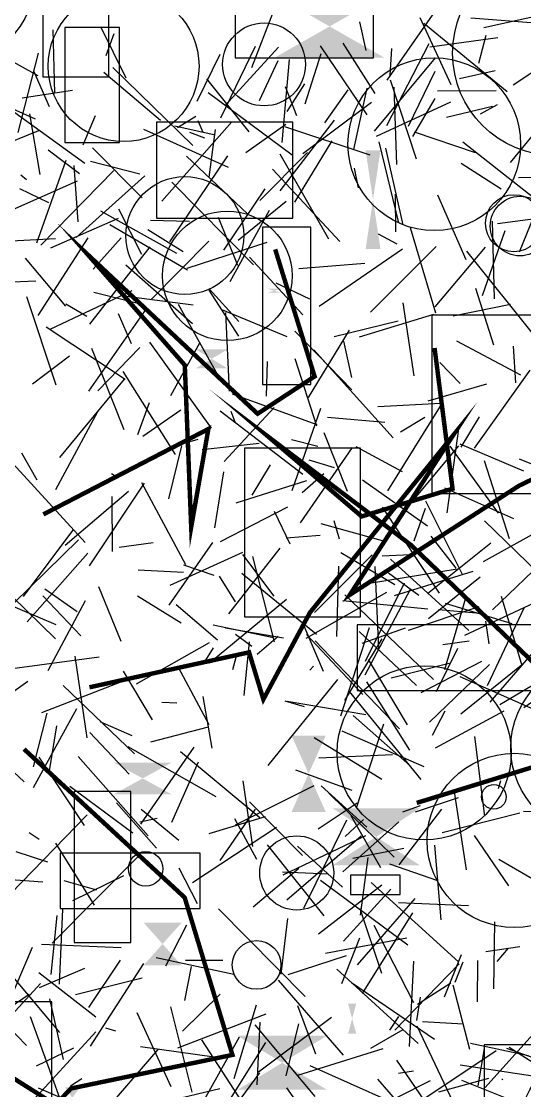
# Model space of a CAD drawing. Extents: x 39652501 to 39653363, y 39457785 to 39458687.
# Drawn here: x 39652899.2 to 39652955.8, y 39458163.8 to 39458284 of the extents above; entities that cross this region are included whole.
import ezdxf

# ---------------------------------------------------------------- set-up
doc = ezdxf.new("R2010")
doc.units = 0
doc.layers.get('0').update_dxf_attribs({"linetype": 'CONTINUOUS'})

msp = doc.modelspace()

# ---------------------------------------------------------------- linework, layer by layer
for p, q in [((39652940.3476, 39458277.4161), (39652947.1718, 39458287.2203)), ((39652927.5021, 39458285.0875), (39652925.0741, 39458278.7817)), ((39652960.1053, 39458285.2757), (39652951.228, 39458283.2908)), ((39652910.9631, 39458277.6307), (39652908.1114, 39458283.4112)), ((39652937.2288, 39458283.9644), (39652937.9314, 39458280.7269)), ((39652947.5583, 39458276.8708), (39652944.056, 39458284.4012)), ((39652953.8351, 39458276.0902), (39652944.4483, 39458283.7725)), ((39652957.5027, 39458283.7734), (39652949.753, 39458284.3628)), ((39652901.046, 39458277.8978), (39652892.9189, 39458282.3564)), ((39652902.9199, 39458275.9352), (39652902.7385, 39458283.0745)), ((39652909.5928, 39458282.6104), (39652908.6676, 39458280.1447)), ((39652952.7773, 39458282.1744), (39652945.1592, 39458281.1213)), ((39652950.6688, 39458279.324), (39652951.4833, 39458282.4596)), ((39652962.8025, 39458282.3373), (39652954.5305, 39458276.8511)), ((39652925.4705, 39458281.1925), (39652921.5795, 39458273.1151)), ((39652922.1221, 39458274.5689), (39652928.0925, 39458281.1277)), ((39652932.8144, 39458281.2649), (39652938.0354, 39458273.5017)), ((39652938.9917, 39458275.9216), (39652935.402, 39458281.5553)), ((39652945.047, 39458281.4915), (39652940.2558, 39458272.2548)), ((39652940.6696, 39458277.9249), (39652940.8781, 39458280.9536)), ((39652901.0523, 39458280.425), (39652898.7797, 39458271.5227)), ((39652918.9572, 39458275.047), (39652921.5592, 39458280.3463)), ((39652929.3159, 39458279.7166), (39652928.4726, 39458270.4151)), ((39652931.0952, 39458274.7538), (39652932.9267, 39458280.3998)), ((39652938.91, 39458271.6833), (39652945.7915, 39458279.9255)), ((39652918.4703, 39458270.0575), (39652909.4565, 39458278.8387)), ((39652925.9569, 39458275.1124), (39652928.0608, 39458279.6163)), ((39652902.337, 39458274.4217), (39652900.6075, 39458278.3524)), ((39652908.4595, 39458278.3024), (39652914.8348, 39458272.9121)), ((39652924.813, 39458271.5835), (39652920.0469, 39458277.5555)), ((39652943.6345, 39458268.5052), (39652940.7305, 39458277.3895)), ((39652942.7449, 39458272.2268), (39652945.7598, 39458278.414)), ((39652952.4981, 39458278.4569), (39652948.4921, 39458277.5559)), ((39652900.7793, 39458273.0339), (39652891.6919, 39458277.0395)), ((39652899.2668, 39458275.4196), (39652904.927, 39458276.2707)), ((39652928.8642, 39458276.7075), (39652930.1417, 39458273.4447)), ((39652929.0997, 39458273.8959), (39652931.0898, 39458276.9975)), ((39652935.9312, 39458276.3239), (39652933.2731, 39458272.5917)), ((39652936.5766, 39458269.6252), (39652938.0922, 39458276.5224)), ((39652941.4362, 39458267.9377), (39652941.1183, 39458276.6292)), ((39652945.9967, 39458276.2174), (39652952.6223, 39458276.2478)), ((39652929.6514, 39458268.9741), (39652920.1982, 39458275.9722)), ((39652938.575, 39458274.893), (39652930.8429, 39458269.1224)), ((39652939.1273, 39458271.1196), (39652947.5223, 39458274.969)), ((39652945.6896, 39458275.3435), (39652943.1863, 39458271.0551)), ((39652906.3054, 39458268.0499), (39652896.9244, 39458274.8007)), ((39652946.9993, 39458273.2482), (39652952.1758, 39458274.4659)), ((39652950.8351, 39458273.6081), (39652952.7736, 39458274.6646)), ((39652959.1955, 39458274.25), (39652954.1927, 39458268.1502)), ((39652900.0944, 39458273.6176), (39652901.2429, 39458266.8086)), ((39652906.1127, 39458270.1332), (39652907.528, 39458273.4495)), ((39652922.8656, 39458272.7081), (39652914.993, 39458263.8109)), ((39652918.7909, 39458273.322), (39652916.7311, 39458272.0404)), ((39652919.6445, 39458271.524), (39652919.0694, 39458272.8189)), ((39652934.3711, 39458272.9148), (39652928.2711, 39458264.9698)), ((39652901.1109, 39458271.7069), (39652891.6934, 39458267.874)), ((39652922.4638, 39458267.5938), (39652912.9352, 39458271.868)), ((39652920.9642, 39458271.2216), (39652916.4378, 39458272.2364)), ((39652918.0988, 39458271.5621), (39652919.7918, 39458270.933)), ((39652920.9868, 39458271.8682), (39652920.2569, 39458266.4917)), ((39652924.442, 39458269.2758), (39652928.928, 39458272.4544)), ((39652938.4241, 39458268.9905), (39652928.8309, 39458272.1616)), ((39652950.28, 39458269.251), (39652943.4115, 39458271.5698)), ((39652934.0976, 39458270.5762), (39652929.8937, 39458263.6989)), ((39652939.3969, 39458270.472), (39652941.6127, 39458261.349)), ((39652948.8516, 39458270.4554), (39652958.8058, 39458262.6389)), ((39652905.7142, 39458266.8567), (39652902.1862, 39458269.5258)), ((39652912.7673, 39458264.1743), (39652907.1643, 39458269.8086)), ((39652915.8841, 39458259.2334), (39652922.402, 39458268.8987)), ((39652931.3576, 39458269.2823), (39652926.0142, 39458263.8697)), ((39652928.248, 39458269.1259), (39652933.729, 39458259.5551)), ((39652940.1668, 39458269.7636), (39652942.1067, 39458261.1447)), ((39652904.1739, 39458268.3654), (39652900.8835, 39458259.0792)), ((39652905.0923, 39458267.8175), (39652905.5342, 39458261.4763)), ((39652906.9341, 39458268.2843), (39652912.4957, 39458266.8547)), ((39652917.7494, 39458268.8443), (39652924.6062, 39458262.3603)), ((39652948.6757, 39458268.0858), (39652953.1698, 39458265.198)), ((39652899.7565, 39458266.2166), (39652899.099, 39458266.7237)), ((39652901.3666, 39458258.8393), (39652909.5801, 39458267.2552)), ((39652905.349, 39458259.727), (39652913.0756, 39458266.635)), ((39652927.4194, 39458267.3909), (39652935.0147, 39458259.2566)), ((39652937.1317, 39458265.301), (39652936.6602, 39458267.4994)), ((39652955.1064, 39458266.4561), (39652961.1811, 39458266.5763)), ((39652905.4653, 39458266.0376), (39652896.1432, 39458261.9471)), ((39652916.0893, 39458265.9251), (39652925.2889, 39458256.633)), ((39652902.2701, 39458263.6173), (39652898.9857, 39458265.179)), ((39652921.9606, 39458258.2841), (39652926.5927, 39458265.1873)), ((39652941.2328, 39458264.5993), (39652941.2593, 39458260.3657)), ((39652945.9996, 39458264.5052), (39652949.2042, 39458257.2267)), ((39652957.6834, 39458264.1422), (39652955.1795, 39458258.0682)), ((39652910.1114, 39458262.9393), (39652912.7002, 39458257.8341)), ((39652928.9709, 39458263.7711), (39652923.5569, 39458259.3696)), ((39652902.485, 39458258.5519), (39652910.1175, 39458261.8799)), ((39652908.0606, 39458262.716), (39652916.6152, 39458257.965)), ((39652921.3372, 39458262.0007), (39652923.509, 39458256.6063)), ((39652922.6608, 39458254.7631), (39652927.1141, 39458262.7802)), ((39652952.7633, 39458261.2731), (39652958.1614, 39458262.0047)), ((39652909.1271, 39458261.1804), (39652917.8514, 39458256.0915)), ((39652917.3836, 39458258.0859), (39652913.4119, 39458260.5639)), ((39652918.106, 39458261.504), (39652913.7191, 39458261.6411)), ((39652945.803, 39458251.2006), (39652942.9577, 39458260.8162)), ((39652953.5857, 39458260.4808), (39652951.0149, 39458253.1369)), ((39652952.1385, 39458261.5445), (39652952.3645, 39458252.808)), ((39652896.5657, 39458259.2497), (39652903.0055, 39458259.6006)), ((39652901.0638, 39458250.9384), (39652906.6954, 39458259.674)), ((39652910.4012, 39458259.6768), (39652907.267, 39458256.1435)), ((39652920.2798, 39458259.3119), (39652913.7406, 39458252.6923)), ((39652939.3407, 39458260.1287), (39652941.4283, 39458259.0206)), ((39652906.8937, 39458249.9512), (39652913.6733, 39458258.6761)), ((39652926.7937, 39458259.1648), (39652917.7942, 39458256.232)), ((39652942.0835, 39458258.3914), (39652932.6838, 39458251.9465)), ((39652938.4582, 39458251.3119), (39652945.8723, 39458258.7195)), ((39652945.7603, 39458251.9289), (39652951.406, 39458258.6147)), ((39652949.2861, 39458258.1664), (39652956.9607, 39458248.5745)), ((39652899.608, 39458257.3748), (39652904.1482, 39458252.0045)), ((39652924.8544, 39458257.4887), (39652930.835, 39458251.0067)), ((39652910.9366, 39458256.6357), (39652918.4171, 39458250.0293)), ((39652930.3805, 39458256.2252), (39652937.8364, 39458256.8184)), ((39652894.6615, 39458254.5935), (39652900.7929, 39458254.8453)), ((39652931.6388, 39458252.79), (39652927.8396, 39458254.586)), ((39652911.6143, 39458253.7083), (39652902.3757, 39458249.3838)), ((39652907.3099, 39458253.552), (39652912.4302, 39458252.2876)), ((39652920.2697, 39458253.7985), (39652923.5928, 39458248.635)), ((39652920.3144, 39458253.9431), (39652923.6599, 39458250.2736)), ((39652952.3414, 39458247.6123), (39652950.3205, 39458253.9809)), ((39652899.7344, 39458253.0766), (39652903.0317, 39458243.1552)), ((39652904.1739, 39458252.2432), (39652906.5516, 39458250.8605)), ((39652910.6886, 39458253.1526), (39652918.491, 39458252.1271)), ((39652921.4381, 39458243.9648), (39652916.8655, 39458252.1862)), ((39652943.3658, 39458244.1658), (39652942.1436, 39458252.3831)), ((39652947.7851, 39458250.9081), (39652954.2124, 39458252.2262)), ((39652913.2931, 39458251.8075), (39652906.7124, 39458242.4417)), ((39652911.548, 39458247.7729), (39652910.0939, 39458251.1328)), ((39652929.0766, 39458248.5379), (39652921.8299, 39458251.5506)), ((39652922.6084, 39458242.4452), (39652922.1915, 39458251.2754)), ((39652937.2259, 39458248.5503), (39652945.6101, 39458251.1085)), ((39652901.9731, 39458249.6542), (39652910.8529, 39458243.7912)), ((39652934.3687, 39458248.5704), (39652941.5713, 39458250.3579)), ((39652929.9628, 39458249.1793), (39652936.3663, 39458242.5912)), ((39652936.0532, 39458249.2886), (39652931.454, 39458241.7271)), ((39652910.7545, 39458238.097), (39652907.1009, 39458247.237)), ((39652907.7641, 39458242.4603), (39652912.5157, 39458247.3481)), ((39652920.5523, 39458238.2709), (39652913.6188, 39458247.9334)), ((39652916.0071, 39458241.9359), (39652919.2628, 39458247.8788)), ((39652935.4169, 39458248.0425), (39652936.3339, 39458243.9584)), ((39652955.3981, 39458244.2238), (39652948.1624, 39458248.0535)), ((39652954.5109, 39458247.4864), (39652954.7655, 39458243.3533)), ((39652900.4222, 39458243.261), (39652904.5751, 39458246.3987)), ((39652929.9595, 39458246.1014), (39652932.394, 39458238.5552)), ((39652932.0713, 39458247.069), (39652941.017, 39458237.1855)), ((39652926.7542, 39458241.8882), (39652926.8576, 39458245.7803)), ((39652948.5392, 39458243.3074), (39652946.2687, 39458245.6703)), ((39652903.5111, 39458234.9627), (39652910.7624, 39458243.7773)), ((39652916.5094, 39458235.307), (39652910.6438, 39458244.6306)), ((39652956.4016, 39458244.7915), (39652950.1143, 39458236.0323)), ((39652944.9716, 39458241.3352), (39652951.5607, 39458243.2696)), ((39652932.4726, 39458238.6332), (39652922.9407, 39458242.0882)), ((39652907.7439, 39458240.1146), (39652903.0141, 39458231.3514)), ((39652912.2833, 39458237.5511), (39652913.593, 39458241.1452)), ((39652917.126, 39458240.3165), (39652912.8586, 39458237.3417)), ((39652921.5487, 39458240.2154), (39652930.8493, 39458233.0861)), ((39652927.6246, 39458240.5981), (39652921.9815, 39458234.5365)), ((39652922.7632, 39458240.1724), (39652923.1838, 39458238.9758)), ((39652932.8201, 39458240.478), (39652929.6109, 39458231.2239)), ((39652939.306, 39458240.694), (39652946.3831, 39458241.1027)), ((39652940.4206, 39458231.2196), (39652946.3519, 39458240.7523)), ((39652933.6304, 39458239.5002), (39652940.0828, 39458238.9458)), ((39652941.8533, 39458237.8703), (39652944.5846, 39458239.4965)), ((39652950.7082, 39458239.5528), (39652948.63, 39458236.1371)), ((39652935.8884, 39458231.166), (39652933.2382, 39458237.7675)), ((39652948.3647, 39458238.1821), (39652947.0644, 39458228.7609)), ((39652919.0461, 39458236.983), (39652916.4332, 39458236.2467)), ((39652919.5065, 39458235.8595), (39652925.9173, 39458236.5745)), ((39652929.5721, 39458236.9932), (39652932.5228, 39458236.2474)), ((39652955.7273, 39458233.4345), (39652948.5398, 39458236.4781)), ((39652899.1706, 39458235.4898), (39652900.9282, 39458232.4673)), ((39652917.1861, 39458236.2837), (39652915.7418, 39458230.3255)), ((39652930.5756, 39458227.6395), (39652936.4243, 39458236.0915)), ((39652942.0782, 39458233.3576), (39652936.8391, 39458236.1874)), ((39652948.3681, 39458236.2994), (39652942.0114, 39458228.7295)), ((39652947.3814, 39458236.2396), (39652952.8451, 39458228.7285)), ((39652906.3337, 39458225.4293), (39652897.8064, 39458234.7445)), ((39652925.1437, 39458230.7548), (39652927.2172, 39458234.1413)), ((39652934.4004, 39458233.8311), (39652931.5515, 39458234.6742)), ((39652954.1177, 39458225.8379), (39652951.2978, 39458234.5996)), ((39652955.1876, 39458234.8213), (39652960.0442, 39458232.8631)), ((39652909.9384, 39458232.7353), (39652909.3141, 39458233.1533)), ((39652920.9551, 39458227.0794), (39652921.9742, 39458233.3676)), ((39652933.2286, 39458233.1457), (39652930.7687, 39458230.9861)), ((39652906.8475, 39458222.7982), (39652913.0233, 39458232.102)), ((39652917.6912, 39458222.9032), (39652912.73, 39458232.1236)), ((39652931.2523, 39458232.3367), (39652923.2912, 39458229.8368)), ((39652944.8634, 39458227.2633), (39652937.5626, 39458232.4093)), ((39652904.108, 39458225.1331), (39652911.2274, 39458231.1784)), ((39652909.3588, 39458230.5793), (39652909.3865, 39458224.4167)), ((39652954.593, 39458228.0698), (39652946.8211, 39458231.5185)), ((39652921.5736, 39458225.521), (39652929.1665, 39458229.4147)), ((39652946.2212, 39458219.7095), (39652939.7973, 39458229.3768)), ((39652943.3721, 39458225.6102), (39652944.6473, 39458229.2633)), ((39652948.8011, 39458221.8055), (39652944.7095, 39458230.0663)), ((39652929.4389, 39458225.2141), (39652927.6444, 39458228.8903)), ((39652905.0207, 39458226.9269), (39652899.3572, 39458219.3315)), ((39652940.0933, 39458225.5196), (39652932.9017, 39458227.5292)), ((39652934.9814, 39458225.7904), (39652934.373, 39458227.8414)), ((39652951.196, 39458223.276), (39652958.0052, 39458227.0688)), ((39652951.2955, 39458227.8385), (39652961.0308, 39458218.3865)), ((39652905.5984, 39458225.7296), (39652896.2569, 39458216.5974)), ((39652932.8105, 39458226.1916), (39652928.9838, 39458225.9038)), ((39652948.122, 39458222.5279), (39652945.294, 39458226.113)), ((39652914.003, 39458225.3678), (39652910.1719, 39458224.8497)), ((39652920.6975, 39458225.4322), (39652915.7528, 39458218.3641)), ((39652922.5253, 39458217.3994), (39652928.2795, 39458224.7943)), ((39652944.8966, 39458219.6896), (39652952.0249, 39458225.3918)), ((39652959.144, 39458224.5435), (39652952.2105, 39458217.8507)), ((39652906.6322, 39458224.235), (39652899.8078, 39458216.4956)), ((39652915.911, 39458220.6086), (39652924.1085, 39458224.3277)), ((39652924.0488, 39458224.0641), (39652927.5906, 39458219.3809)), ((39652927.6458, 39458214.2363), (39652925.2177, 39458223.8563)), ((39652932.1674, 39458217.5494), (39652938.6629, 39458224.0465)), ((39652935.1256, 39458224.2968), (39652941.1842, 39458220.7136)), ((39652939.777, 39458223.9093), (39652942.9726, 39458224.0567)), ((39652949.5417, 39458215.5348), (39652940.6962, 39458223.5518)), ((39652894.8816, 39458222.4748), (39652903.0047, 39458214.5985)), ((39652917.423, 39458222.0352), (39652912.3275, 39458222.2919)), ((39652917.425, 39458222.9082), (39652920.8429, 39458221.729)), ((39652934.8675, 39458222.7414), (39652934.6481, 39458214.8551)), ((39652948.22, 39458222.4052), (39652938.3502, 39458220.7981)), ((39652938.9326, 39458222.7231), (39652939.3585, 39458213.5075)), ((39652949.994, 39458222.1726), (39652941.1108, 39458219.4276)), ((39652921.4251, 39458221.6398), (39652923.2409, 39458218.7629)), ((39652932.3818, 39458215.0561), (39652923.9925, 39458221.926)), ((39652937.8973, 39458212.0915), (39652942.3003, 39458220.8759)), ((39652943.8978, 39458219.4442), (39652940.477, 39458221.9805)), ((39652950.8221, 39458221.519), (39652944.9977, 39458216.8374)), ((39652905.459, 39458217.6241), (39652901.7992, 39458220.1581)), ((39652907.8467, 39458220.4715), (39652910.3734, 39458214.3347)), ((39652940.2466, 39458219.8017), (39652931.1809, 39458214.6138)), ((39652942.9462, 39458220.1248), (39652937.8262, 39458210.5)), ((39652903.103, 39458216.1597), (39652897.5371, 39458218.5167)), ((39652905.8627, 39458214.9303), (39652901.5782, 39458219.4203)), ((39652902.1884, 39458211.0125), (39652906.3794, 39458218.8928)), ((39652912.2549, 39458219.4036), (39652917.1522, 39458216.3768)), ((39652921.242, 39458214.4463), (39652916.6019, 39458218.412)), ((39652929.004, 39458218.9923), (39652920.3302, 39458211.8471)), ((39652935.3486, 39458218.9111), (39652944.9233, 39458217.9674)), ((39652945.5512, 39458210.0067), (39652935.5682, 39458219.5518)), ((39652949.1721, 39458219.1525), (39652946.8031, 39458211.1001)), ((39652954.395, 39458216.2807), (39652946.8866, 39458218.5596)), ((39652949.09, 39458215.006), (39652956.8778, 39458218.6151)), ((39652953.1709, 39458219.3997), (39652955.5132, 39458211.5856)), ((39652942.7429, 39458215.5462), (39652950.7108, 39458218.2196)), ((39652946.1202, 39458217.9026), (39652950.34, 39458217.5276)), ((39652951.6132, 39458209.3308), (39652955.8034, 39458218.1549)), ((39652920.746, 39458216.1614), (39652927.5439, 39458214.7254)), ((39652933.1892, 39458210.9085), (39652930.8069, 39458216.4671)), ((39652951.4065, 39458216.5563), (39652951.7915, 39458214.0405)), ((39652928.6695, 39458214.6692), (39652922.1585, 39458215.7981)), ((39652923.2644, 39458215.1246), (39652925.0908, 39458213.765)), ((39652928.0841, 39458214.8549), (39652925.71, 39458212.8176)), ((39652937.5989, 39458208.3251), (39652931.2737, 39458215.0576)), ((39652938.3323, 39458215.8329), (39652935.1019, 39458205.8854)), ((39652943.6585, 39458209.3483), (39652937.1914, 39458215.4021)), ((39652937.5297, 39458214.1019), (39652942.41, 39458215.8276)), ((39652912.1314, 39458209.5092), (39652920.338, 39458214.1714)), ((39652919.7295, 39458211.8713), (39652920.8119, 39458213.5759)), ((39652924.8015, 39458214.2585), (39652924.1901, 39458208.2261)), ((39652932.2361, 39458214.3447), (39652941.7244, 39458204.4551)), ((39652935.5634, 39458207.6448), (39652939.7736, 39458214.5841)), ((39652946.5955, 39458213.9336), (39652949.5817, 39458214.3623)), ((39652951.9477, 39458207.4531), (39652957.6936, 39458214.1197)), ((39652907.9337, 39458212.5386), (39652898.1396, 39458211.2188)), ((39652905.1735, 39458212.6196), (39652906.5275, 39458203.4433)), ((39652922.9607, 39458211.1277), (39652923.3455, 39458212.5242)), ((39652948.2537, 39458213.4995), (39652945.871, 39458208.6188)), ((39652961.9152, 39458212.43), (39652953.0118, 39458207.158)), ((39652920.2918, 39458204.9301), (39652916.845, 39458211.362)), ((39652932.0367, 39458211.5122), (39652931.6398, 39458211.0488)), ((39652938.2016, 39458212.276), (39652942.5914, 39458204.9213)), ((39652940.7839, 39458210.1926), (39652947.3085, 39458211.8357)), ((39652950.9432, 39458212.0297), (39652944.1373, 39458208.4982)), ((39652945.1023, 39458205.2067), (39652951.8695, 39458211.695)), ((39652955.6071, 39458211.736), (39652948.6221, 39458206.1066)), ((39652955.7105, 39458206.8831), (39652963.3718, 39458212.147)), ((39652913.9448, 39458205.4703), (39652910.678, 39458210.9665)), ((39652926.9522, 39458200.3501), (39652934.771, 39458210.0155)), ((39652956.7635, 39458206.6775), (39652948.5384, 39458210.3149)), ((39652899.9156, 39458209.7904), (39652890.9032, 39458203.3959)), ((39652901.4728, 39458206.3093), (39652910.4789, 39458209.7864)), ((39652911.8998, 39458201.6651), (39652903.8575, 39458209.3245)), ((39652942.9044, 39458202.067), (39652938.0594, 39458209.7562)), ((39652919.6065, 39458208.0859), (39652920.5939, 39458202.3097)), ((39652931.0346, 39458206.9487), (39652928.8633, 39458207.5848)), ((39652944.1554, 39458198.7684), (39652936.0849, 39458208.681)), ((39652905.3927, 39458206.728), (39652900.4921, 39458197.8398)), ((39652916.6492, 39458207.3558), (39652914.9836, 39458207.4369)), ((39652937.955, 39458206.0373), (39652929.097, 39458207.5507)), ((39652945.4541, 39458203.745), (39652946.86, 39458206.4926)), ((39652953.479, 39458206.4482), (39652945.7594, 39458202.3033)), ((39652900.5178, 39458200.1913), (39652902.0869, 39458206.2195)), ((39652911.6359, 39458203.6915), (39652908.0569, 39458205.2389)), ((39652936.5074, 39458205.9526), (39652942.8756, 39458200.35)), ((39652893.1451, 39458204.3863), (39652899.4889, 39458198.5124)), ((39652902.3254, 39458199.7342), (39652903.1624, 39458204.7875)), ((39652911.2884, 39458199.3664), (39652906.874, 39458204.0696)), ((39652920.1895, 39458204.6387), (39652913.6997, 39458202.9645)), ((39652935.2501, 39458204.2436), (39652944.4768, 39458200.2252)), ((39652939.915, 39458205.0065), (39652936.8474, 39458195.5606)), ((39652932.1241, 39458203.4875), (39652939.7208, 39458198.788)), ((39652951.32, 39458194.6334), (39652950.1888, 39458203.6076)), ((39652921.094, 39458196.8315), (39652911.1718, 39458202.4301)), ((39652918.5712, 39458202.4149), (39652912.5609, 39458193.7454)), ((39652926.0025, 39458194.4626), (39652917.0978, 39458201.8711)), ((39652906.2602, 39458193.587), (39652901.1645, 39458201.2973)), ((39652913.4546, 39458192.4421), (39652905.5778, 39458201.3556)), ((39652916.109, 39458193.9524), (39652919.0976, 39458200.7649)), ((39652940.9396, 39458201.5354), (39652932.6489, 39458201.162)), ((39652936.4151, 39458197.5328), (39652930.0588, 39458199.8246)), ((39652904.6266, 39458198.021), (39652911.7222, 39458192.7667)), ((39652932.0876, 39458198.0619), (39652923.2358, 39458193.635)), ((39652925.2273, 39458191.22), (39652924.1163, 39458198.6023)), ((39652938.0665, 39458193.4231), (39652932.9162, 39458198.043)), ((39652952.8686, 39458197.7651), (39652953.1239, 39458198.6743)), ((39652941.1362, 39458190.0366), (39652933.7693, 39458197.2359)), ((39652949.2735, 39458188.6233), (39652947.9114, 39458197.3667)), ((39652909.8701, 39458196.1628), (39652914.3657, 39458191.0613)), ((39652924.8308, 39458196.2576), (39652930.8276, 39458190.2166)), ((39652932.574, 39458193.2219), (39652936.9733, 39458196.1529)), ((39652944.067, 39458195.8152), (39652942.0676, 39458195.0803)), ((39652948.3416, 39458196.7019), (39652943.4726, 39458195.0953)), ((39652906.5591, 39458194.7812), (39652897.9932, 39458185.9371)), ((39652912.5178, 39458193.9976), (39652914.4536, 39458194.4325)), ((39652916.8794, 39458191.912), (39652912.65, 39458195.3989)), ((39652920.3038, 39458192.714), (39652926.6637, 39458194.6039)), ((39652925.4714, 39458195.4374), (39652921.5242, 39458189.664)), ((39652925.6829, 39458189.7743), (39652923.1964, 39458194.3627)), ((39652939.6295, 39458188.8404), (39652936.269, 39458194.6943)), ((39652946.4715, 39458195.4499), (39652941.6586, 39458189.184)), ((39652955.2664, 39458194.9643), (39652946.5393, 39458192.7567)), ((39652955.6807, 39458195.2117), (39652962.2683, 39458194.8975)), ((39652927.8913, 39458193.3749), (39652918.4439, 39458187.1466)), ((39652930.9779, 39458184.2954), (39652935.8011, 39458194.2331)), ((39652941.6543, 39458194.0205), (39652935.3568, 39458188.39)), ((39652935.624, 39458192.3587), (39652937.6649, 39458194.2715)), ((39652900.0564, 39458192.8172), (39652901.1792, 39458192.0638)), ((39652937.9093, 39458192.4344), (39652928.5811, 39458188.0169)), ((39652929.0573, 39458185.2404), (39652937.3991, 39458192.4393)), ((39652954.0427, 39458186.83), (39652950.1738, 39458192.4863)), ((39652902.9978, 39458191.6157), (39652907.3771, 39458184.6521)), ((39652933.255, 39458183.4512), (39652926.8538, 39458191.4087)), ((39652935.3226, 39458186.6627), (39652930.2371, 39458191.2891)), ((39652936.4809, 39458189.9182), (39652942.2065, 39458191.0355)), ((39652946.4134, 39458182.9933), (39652945.7025, 39458191.4017)), ((39652902.1648, 39458189.4667), (39652898.5736, 39458190.6413)), ((39652902.6541, 39458180.3555), (39652912.4309, 39458190.2392)), ((39652938.1818, 39458189.9959), (39652937.3038, 39458183.5104)), ((39652959.5539, 39458185.9317), (39652952.905, 39458189.7574)), ((39652918.9816, 39458184.7942), (39652916.9273, 39458188.7933)), ((39652930.4155, 39458188.7563), (39652925.2553, 39458184.4133)), ((39652933.7371, 39458188.1185), (39652928.5526, 39458188.3489)), ((39652946.0462, 39458187.3923), (39652940.6396, 39458189.2421)), ((39652901.5727, 39458187.2169), (39652895.9496, 39458187.6394)), ((39652903.9484, 39458187.3983), (39652907.6295, 39458186.3721)), ((39652904.9731, 39458185.1673), (39652910.6873, 39458187.9903)), ((39652932.8446, 39458187.4301), (39652942.6681, 39458180.1757)), ((39652938.5471, 39458187.2043), (39652948.364, 39458178.2665)), ((39652939.7241, 39458186.8799), (39652932.6092, 39458181.3603)), ((39652935.439, 39458180.5716), (39652940.7416, 39458186.433)), ((39652937.0178, 39458177.9206), (39652943.5068, 39458185.3686)), ((39652949.509, 39458184.5715), (39652941.6032, 39458184.9027)), ((39652903.4769, 39458175.7509), (39652903.8303, 39458184.1759)), ((39652921.3612, 39458184.2412), (39652931.1253, 39458174.3664)), ((39652937.2768, 39458184.2531), (39652939.6976, 39458177.0046)), ((39652943.2014, 39458183.7857), (39652937.5283, 39458174.7064)), ((39652903.1573, 39458183.4643), (39652902.4919, 39458176.8358)), ((39652917.7474, 39458182.3997), (39652915.406, 39458177.7619)), ((39652928.4258, 39458176.8756), (39652929.1452, 39458183.1371)), ((39652943.3259, 39458173.6539), (39652938.8713, 39458182.3527)), ((39652952.4211, 39458182.7684), (39652952.3191, 39458175.2481)), ((39652910.3906, 39458179.8451), (39652901.4263, 39458180.2214)), ((39652942.554, 39458180.9303), (39652933.3998, 39458179.2208)), ((39652935.2496, 39458175.8115), (39652937.2671, 39458180.983)), ((39652955.2736, 39458179.9456), (39652951.4414, 39458179.3975)), ((39652900.3904, 39458179.8697), (39652897.4479, 39458173.0221)), ((39652923.0688, 39458176.833), (39652914.3478, 39458178.7281)), ((39652929.1856, 39458176.8546), (39652935.7728, 39458178.9597)), ((39652948.6612, 39458179.0671), (39652946.7606, 39458174.3007)), ((39652952.7301, 39458178.3145), (39652953.989, 39458179.7937)), ((39652906.2794, 39458177.5137), (39652901.192, 39458175.3315)), ((39652906.7504, 39458173.1307), (39652910.3445, 39458178.4538)), ((39652906.9354, 39458168.7955), (39652912.9358, 39458178.0735)), ((39652918.2718, 39458177.7493), (39652917.5476, 39458173.9308)), ((39652917.6513, 39458178.4348), (39652921.8399, 39458178.4465)), ((39652941.1862, 39458170.5691), (39652948.4542, 39458178.0278)), ((39652943.3014, 39458178.3352), (39652942.8183, 39458168.7445)), ((39652947.9956, 39458175.9792), (39652948.9021, 39458178.2723)), ((39652950.5202, 39458173.7491), (39652950.5409, 39458178.4277)), ((39652897.9777, 39458176.8348), (39652903.4807, 39458170.315)), ((39652907.5612, 39458172.061), (39652901.1311, 39458177.0308)), ((39652905.2687, 39458174.6024), (39652912.7497, 39458176.4764)), ((39652943.8238, 39458169.0912), (39652934.6758, 39458177.4258)), ((39652901.3271, 39458175.8339), (39652894.0595, 39458167.9115)), ((39652928.0591, 39458176.2221), (39652935.3718, 39458167.7653)), ((39652945.6852, 39458169.5151), (39652936.3114, 39458175.9122)), ((39652943.7488, 39458173.4892), (39652947.5223, 39458175.9014)), ((39652947.7375, 39458175.664), (39652949.6223, 39458168.4307)), ((39652892.4708, 39458169.466), (39652900.0446, 39458174.6384)), ((39652902.3427, 39458174.1067), (39652903.8805, 39458167.2668)), ((39652921.5544, 39458174.6252), (39652917.2987, 39458170.4717)), ((39652943.6738, 39458171.6863), (39652944.0874, 39458174.2929)), ((39652899.7598, 39458168.841), (39652895.3108, 39458173.3964)), ((39652915.9513, 39458173.2128), (39652918.347, 39458163.6144)), ((39652925.6127, 39458173.4117), (39652923.0898, 39458165.1197)), ((39652930.256, 39458173.3445), (39652932.2708, 39458167.9099)), ((39652900.1712, 39458172.1194), (39652903.6639, 39458162.4405)), ((39652916.0114, 39458164.2194), (39652912.2049, 39458172.5309)), ((39652916.7612, 39458168.6063), (39652926.7351, 39458172.4308)), ((39652925.9929, 39458171.495), (39652925.6765, 39458164.4332)), ((39652925.8468, 39458165.9148), (39652934.0684, 39458172.0399)), ((39652940.6407, 39458170.5771), (39652941.6689, 39458172.1184)), ((39652948.8775, 39458171.246), (39652944.3241, 39458171.5332)), ((39652958.077, 39458171.6035), (39652951.3822, 39458164.1286)), ((39652899.7896, 39458161.9098), (39652907.5698, 39458170.3934)), ((39652909.8163, 39458170.4785), (39652908.6795, 39458170.8063)), ((39652932.238, 39458163.1307), (39652925.4751, 39458171.1853)), ((39652930.3511, 39458171.2922), (39652928.9258, 39458165.431)), ((39652938.5149, 39458168.5509), (39652942.1488, 39458170.6408)), ((39652948.096, 39458161.7557), (39652943.7128, 39458171.0477)), ((39652925.9386, 39458159.5443), (39652919.4948, 39458169.5083)), ((39652923.6705, 39458169.806), (39652919.7294, 39458162.7303)), ((39652920.8522, 39458159.9108), (39652926.6738, 39458169.2061)), ((39652949.7263, 39458169.1257), (39652956.2584, 39458167.7443)), ((39652900.8561, 39458166.5751), (39652905.0876, 39458168.6041)), ((39652906.5058, 39458159.0838), (39652914.5714, 39458168.4024)), ((39652920.8642, 39458167.5374), (39652912.5932, 39458168.7173)), ((39652939.84, 39458168.4789), (39652930.236, 39458165.4808)), ((39652943.1014, 39458161.9526), (39652952.5997, 39458168.298)), ((39652950.563, 39458164.3396), (39652951.2985, 39458168.5115)), ((39652953.7812, 39458168.5548), (39652959.8461, 39458166.4067)), ((39652954.0533, 39458168.6884), (39652962.7667, 39458163.0788)), ((39652947.9614, 39458157.693), (39652941.4279, 39458167.2263)), ((39652948.5507, 39458166.6944), (39652958.4449, 39458165.182)), ((39652922.8439, 39458161.5031), (39652925.9926, 39458165.7679)), ((39652931.6483, 39458166.6228), (39652940.7063, 39458162.5428)), ((39652943.3076, 39458165.9804), (39652941.6035, 39458165.7088)), ((39652905.9612, 39458165.109), (39652904.6971, 39458164.2873)), ((39652945.1705, 39458164.8887), (39652936.9272, 39458160.7436)), ((39652939.2603, 39458165.0827), (39652943.052, 39458160.7273)), ((39652951.7535, 39458165.1656), (39652946.126, 39458163.5975)), ((39652948.6896, 39458164.9703), (39652954.5375, 39458162.6316)), ((39652953.2473, 39458165.1196), (39652953.3588, 39458165.002)), ((39652901.0575, 39458164.0797), (39652907.4061, 39458161.3633)), ((39652913.665, 39458162.1592), (39652921.4944, 39458164.0075)), ((39652935.9138, 39458154.3714), (39652929.0552, 39458164.1097))]:
    msp.add_line(p, q)
at = {"const_width": 0.5}
for points in [[(39652901.6483, 39458228.5814), (39652920.2168, 39458238.1796), (39652918.2835, 39458227.1529), (39652917.5633, 39458245.3613), (39652906.6853, 39458257.7494), (39652925.7549, 39458239.8952), (39652932.1739, 39458244.0927), (39652927.7351, 39458258.3857)], [(39652943.6683, 39458196.1365), (39652960.5927, 39458201.3493), (39652959.8101, 39458209.0296), (39652942.9871, 39458225.1615), (39652927.0348, 39458237.2508), (39652937.4681, 39458228.3476), (39652947.7006, 39458231.4674), (39652945.6742, 39458247.2921)], [(39652906.8302, 39458209.1344), (39652924.7993, 39458213.0678), (39652926.4059, 39458207.7813), (39652931.6354, 39458217.5236), (39652947.7102, 39458237.3925), (39652936.1389, 39458219.5357), (39652955.1853, 39458231.8048), (39652960.1137, 39458234.1839)], [(39652878.9755, 39458173.2346), (39652886.3081, 39458186.7532), (39652883.7717, 39458174.3431), (39652903.0099, 39458162.1897), (39652904.7542, 39458164.0243), (39652922.9252, 39458167.8016), (39652917.548, 39458185.4997), (39652899.4756, 39458202.1825)]]:
    msp.add_lwpolyline(points, dxfattribs=at)
for centre, radius in [((39652890.2341, 39458289.407), 10.5929), ((39652959.2166, 39458280.4426), 11.5141), ((39652910.68, 39458278.9881), 8.4859), ((39652926.4827, 39458279.1778), 4.6634), ((39652945.6435, 39458270.2035), 9.7153), ((39652917.572, 39458259.9292), 6.6265), ((39652954.6089, 39458261.3156), 3.2077), ((39652955.2875, 39458260.995), 3.3494), ((39652922.3523, 39458255.4047), 7.2827), ((39652944.5034, 39458201.7616), 9.7937), ((39652964.2717, 39458202.3311), 10.0177), ((39652954.6411, 39458191.9171), 9.799), ((39652952.3476, 39458196.8123), 1.3877), ((39652930.1584, 39458188.2574), 4.168), ((39652913.1623, 39458188.7226), 1.9423), ((39652925.6411, 39458177.9174), 2.7421), ((39652964.0386, 39458159.7277), 8.7084)]:
    msp.add_circle(centre, radius)
for points in [[(39652927.714, 39458279.9527), (39652940.0049, 39458279.9527), (39652940.0049, 39458286.9455), (39652927.714, 39458286.9455)], [(39652937.9113, 39458258.4162), (39652939.5858, 39458258.4162), (39652939.5858, 39458269.5061), (39652937.9113, 39458269.5061)], [(39652926.7941, 39458253.4922), (39652928.4358, 39458253.4922), (39652928.4358, 39458253.9627), (39652926.7941, 39458253.9627)], [(39652918.7995, 39458245.0062), (39652922.3707, 39458245.0062), (39652922.3707, 39458247.1305), (39652918.7995, 39458247.1305)], [(39652929.5802, 39458195.1273), (39652933.4226, 39458195.1273), (39652933.4226, 39458203.7098), (39652929.5802, 39458203.7098)], [(39652909.5567, 39458197.1022), (39652916.0888, 39458197.1022), (39652916.0888, 39458200.6779), (39652909.5567, 39458200.6779)], [(39652934.2091, 39458189.1327), (39652943.9977, 39458189.1327), (39652943.9977, 39458195.5266), (39652934.2091, 39458195.5266)], [(39652912.9172, 39458177.8679), (39652917.2135, 39458177.8679), (39652917.2135, 39458182.677), (39652912.9172, 39458182.677)], [(39652935.9446, 39458170.1998), (39652936.8527, 39458170.1998), (39652936.8527, 39458173.5491), (39652935.9446, 39458173.5491)], [(39652923.497, 39458163.8771), (39652933.5711, 39458163.8771), (39652933.5711, 39458169.9518), (39652923.497, 39458169.9518)], [(39652904.0729, 39458161.7643), (39652905.7517, 39458161.7643), (39652905.7517, 39458164.1593), (39652904.0729, 39458164.1593)]]:
    msp.add_solid(points)
for points in [[(39652923.2433, 39458279.9316, 19730366.2), (39652938.8, 39458279.9316, 19730366.2), (39652938.8, 39458292.967, 19730366.2), (39652923.2433, 39458292.967, 19730366.2)], [(39652901.579, 39458277.796), (39652909.0078, 39458277.796), (39652909.0078, 39458286.0006), (39652901.579, 39458286.0006)], [(39652904.0528, 39458270.4137), (39652910.2061, 39458270.4137), (39652910.2061, 39458283.3174), (39652904.0528, 39458283.3174)], [(39652914.3831, 39458261.8964), (39652929.704, 39458261.8964), (39652929.704, 39458272.685), (39652914.3831, 39458272.685)], [(39652926.3058, 39458243.1973), (39652931.7552, 39458243.1973), (39652931.7552, 39458260.8627), (39652926.3058, 39458260.8627)], [(39652945.3767, 39458230.9249), (39652960.7462, 39458230.9249), (39652960.7462, 39458250.9959), (39652945.3767, 39458250.9959)], [(39652924.2737, 39458217.0711), (39652937.3325, 39458217.0711), (39652937.3325, 39458236.0382), (39652924.2737, 39458236.0382)], [(39652936.9731, 39458208.7801, 19730366.2), (39652956.8473, 39458208.7801, 19730366.2), (39652956.8473, 39458216.1508, 19730366.2), (39652936.9731, 39458216.1508, 19730366.2)], [(39652905.0952, 39458180.4551, 19730366.2), (39652911.4816, 39458180.4551, 19730366.2), (39652911.4816, 39458197.4286, 19730366.2), (39652905.0952, 39458197.4286, 19730366.2)], [(39652903.5298, 39458184.2565), (39652919.2987, 39458184.2565), (39652919.2987, 39458190.4852), (39652903.5298, 39458190.4852)], [(39652936.2166, 39458185.8355, 19730366.2), (39652941.8096, 39458185.8355, 19730366.2), (39652941.8096, 39458188.0107, 19730366.2), (39652936.2166, 39458188.0107, 19730366.2)], [(39652894.1755, 39458153.9274, 19730366.2), (39652902.5844, 39458153.9274, 19730366.2), (39652902.5844, 39458173.7519, 19730366.2), (39652894.1755, 39458173.7519, 19730366.2)], [(39652951.2738, 39458161.2796), (39652965.2573, 39458161.2796), (39652965.2573, 39458168.9494), (39652951.2738, 39458168.9494)]]:
    msp.add_3dface(points)

doc.saveas('drawing.dxf')
